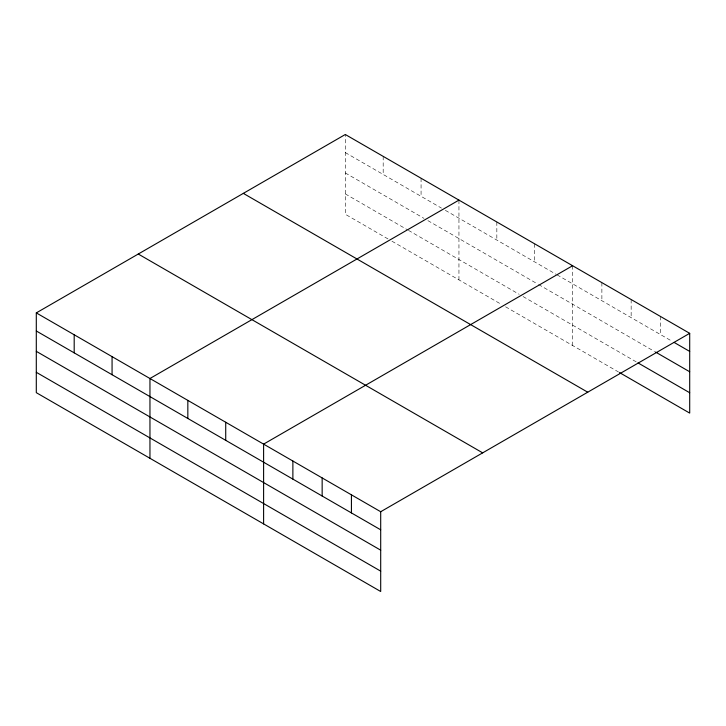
<?xml version="1.0" encoding="UTF-8"?>
<svg xmlns="http://www.w3.org/2000/svg" width="726" height="726" viewBox="0 0 726 726"><rect width="100%" height="100%" fill="white"/><g stroke="black" fill="none" stroke-linecap="round" stroke-linejoin="round"><path stroke-width="0.54" stroke-dasharray="3.63 2.72" d="M345.304 152.587L441.472 208.108M445.356 210.349L556.089 274.283M557.06 274.845L672.14 341.284M345.304 172.942L423.984 218.363M427.868 220.604L537.63 283.984M538.61 284.547L654.571 351.493M345.304 193.915L407.467 229.806M408.439 230.36L519.181 294.302M523.065 296.544L637.011 362.328M388.038 238.945L345.304 214.27L345.304 134.501M391.931 241.186L501.693 304.557M505.577 306.799L618.47 371.975M660.424 316.436L660.424 334.523M631.148 299.529L631.148 317.616M601.881 282.632L601.881 300.718M572.605 265.725L572.605 345.494M534.717 243.854L534.717 261.941M496.838 221.984L496.838 240.07M458.95 200.113L458.95 279.882M421.071 178.242L421.071 196.329M383.183 156.371L383.183 174.458"/><path stroke-width="1.09" d="M36.3 312.897L380.696 511.73L380.696 591.499L36.3 392.666L36.3 312.897L345.304 134.501L689.7 333.334L689.7 413.103L619.441 372.538M458.95 200.113L149.955 378.509L149.955 458.278M572.605 265.725L263.602 444.13L263.602 523.9M380.696 511.73L689.7 333.334M674.091 342.409L689.7 351.42M655.551 352.056L689.7 371.776M637.982 362.891L689.7 392.748M243.328 193.37L587.733 392.203M138.267 254.027L482.672 452.861M36.3 330.983L380.696 529.817M36.3 351.339L380.696 550.172M36.3 372.311L380.696 571.144M351.429 494.833L351.429 512.919M322.153 477.935L322.153 496.021M292.877 461.028L292.877 479.115M225.722 422.26L225.722 440.346M187.834 400.389L187.834 418.475M112.067 356.638L112.067 374.725M74.188 334.768L74.188 352.854"/></g></svg>
